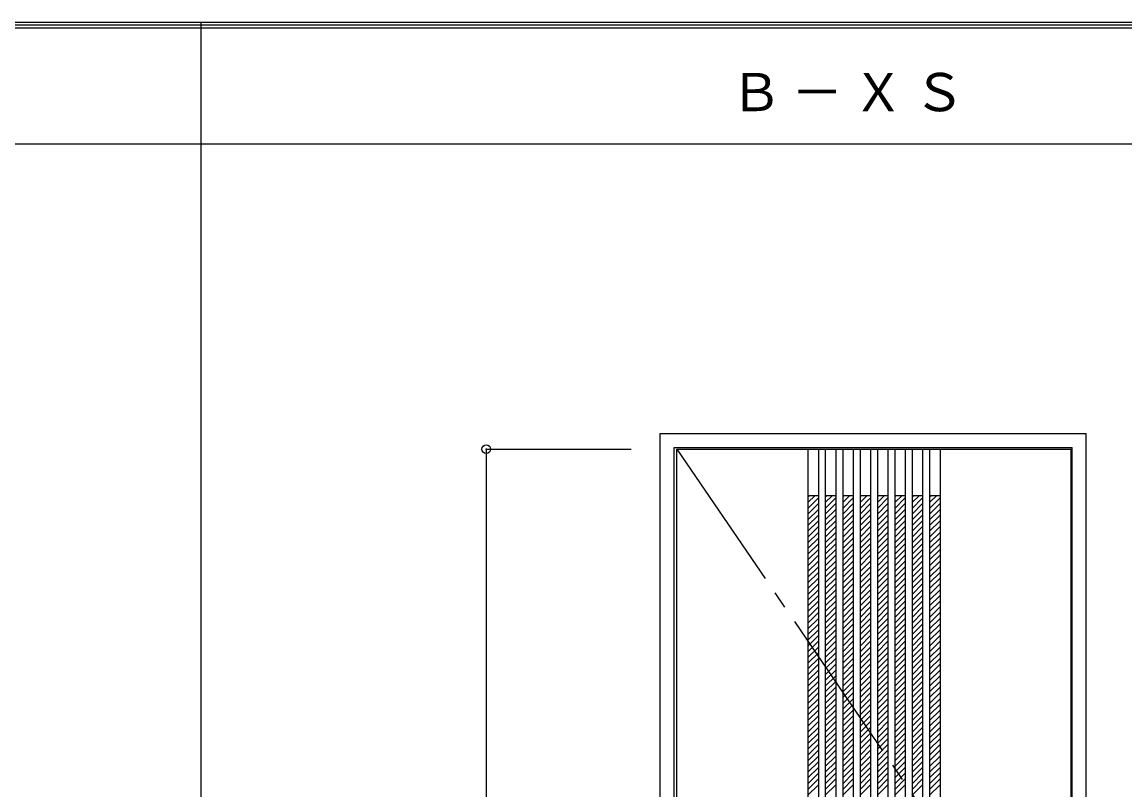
# Model space of a CAD drawing. Units: millimetres, scale not verified. Extents: x -6000 to 5700, y -4307 to 4175.
# Drawn here: x 896 to 2799, y 2850 to 4175 of the extents above; entities that cross this region are included whole.
import ezdxf

# ---------------------------------------------------------------- set-up
doc = ezdxf.new("R2010")
doc.units = ezdxf.units.MM
doc.header["$LTSCALE"] = 30
doc.header["$PDMODE"] = 32
doc.header["$PDSIZE"] = 15
doc.linetypes.add('CHAIN2', pattern=[12, 9, -1, 1, -1])
doc.linetypes.add('DASHED1', pattern=[1.8, 1.2, -0.6])
for name, color, linetype in [('0-2_扉', 3, 'Continuous'), ('0-3_仕上げ', 3, 'Continuous'), ('0-4_枠', 3, 'Continuous'), ('0-7', 7, 'CHAIN2'), ('0-A_文字', 7, 'Continuous'), ('0-B_寸法', 7, 'Continuous'), ('0-C_ハッチ', 4, 'DASHED1'), ('F-1_枠', 6, 'Continuous')]:
    doc.layers.add(name, color=color, linetype=linetype)
doc.styles.add('ＭＳ ゴシック', font='')
doc.styles.get('ＭＳ ゴシック').set_extended_font_data('MS Gothic')

msp = doc.modelspace()

# ---------------------------------------------------------------- linework, layer by layer
at = {"layer": '0-2_扉'}
for p, q in [((2026.4, 3438), (2706.4, 3438)), ((2026.4, 1443), (2026.4, 3438)), ((2706.4, 1443), (2706.4, 3438))]:
    msp.add_line(p, q, dxfattribs=at)
at = {"layer": '0-3_仕上げ'}
for p, q in [((2252.4, 3438), (2252.4, 1443)), ((2270.4, 3438), (2270.4, 1443)), ((2282.4, 3438), (2282.4, 1443)), ((2300.4, 3438), (2300.4, 1443)), ((2312.4, 3438), (2312.4, 1443)), ((2330.4, 3438), (2330.4, 1443)), ((2342.4, 3438), (2342.4, 1443)), ((2360.4, 3438), (2360.4, 1443)), ((2372.4, 3438), (2372.4, 1443)), ((2390.4, 3438), (2390.4, 1443)), ((2402.4, 3438), (2402.4, 1443)), ((2420.4, 3438), (2420.4, 1443)), ((2432.4, 3438), (2432.4, 1443)), ((2450.4, 3438), (2450.4, 1443)), ((2462.4, 3438), (2462.4, 1443)), ((2480.4, 3438), (2480.4, 1443))]:
    msp.add_line(p, q, dxfattribs=at)
at = {"layer": '0-3_仕上げ', "color": 7}
for p, q in [((2252.4, 3358), (2270.4, 3358)), ((2282.4, 3358), (2300.4, 3358)), ((2312.4, 3358), (2330.4, 3358)), ((2342.4, 3358), (2360.4, 3358)), ((2372.4, 3358), (2390.4, 3358)), ((2402.4, 3358), (2420.4, 3358)), ((2432.4, 3358), (2450.4, 3358)), ((2462.4, 3358), (2480.4, 3358))]:
    msp.add_line(p, q, dxfattribs=at)
at = {"layer": '0-4_枠'}
for p, q in [((1997.4, 3465), (2732.4, 3465)), ((1997.4, 1418), (1997.4, 3465)), ((2732.4, 1418), (2732.4, 3465)), ((2021.4, 3441), (2708.4, 3441)), ((2021.4, 1418), (2021.4, 3441)), ((2708.4, 1418), (2708.4, 3441))]:
    msp.add_line(p, q, dxfattribs=at)
at = {"layer": '0-7'}
msp.add_line((2026.4, 3438), (2706.4, 2440.5), dxfattribs=at)
at = {"layer": '0-B_寸法', "color": 4}
for q in [(1947.4, 3438), (1697.4, 1443)]:
    msp.add_line((1697.4, 3438), q, dxfattribs=at)
at = {"layer": '0-B_寸法'}
msp.add_point((1697.4, 3438), dxfattribs=at)
at = {"layer": '0-C_ハッチ'}
for p, q in [((2252.4, 3345.61), (2264.79, 3358)), ((2252.4, 3355.51), (2254.9, 3358)), ((2252.4, 3335.71), (2270.4, 3353.71)), ((2282.4, 3345.61), (2294.79, 3358)), ((2282.4, 3355.51), (2284.9, 3358)), ((2282.4, 3335.71), (2300.4, 3353.71)), ((2312.4, 3345.61), (2324.79, 3358)), ((2312.4, 3355.51), (2314.9, 3358)), ((2312.4, 3335.71), (2330.4, 3353.71)), ((2342.4, 3345.61), (2354.79, 3358)), ((2342.4, 3355.51), (2344.9, 3358)), ((2342.4, 3335.71), (2360.4, 3353.71)), ((2372.4, 3345.61), (2384.79, 3358)), ((2372.4, 3355.51), (2374.9, 3358)), ((2372.4, 3335.71), (2390.4, 3353.71)), ((2402.4, 3345.61), (2414.79, 3358)), ((2402.4, 3355.51), (2404.9, 3358)), ((2402.4, 3335.71), (2420.4, 3353.71)), ((2432.4, 3345.61), (2444.79, 3358)), ((2432.4, 3355.51), (2434.9, 3358)), ((2432.4, 3335.71), (2450.4, 3353.71)), ((2462.4, 3345.61), (2474.79, 3358)), ((2462.4, 3355.51), (2464.9, 3358)), ((2462.4, 3335.71), (2480.4, 3353.71)), ((2252.4, 3325.81), (2270.4, 3343.81)), ((2252.4, 3315.91), (2270.4, 3333.91)), ((2282.4, 3325.81), (2300.4, 3343.81)), ((2282.4, 3315.91), (2300.4, 3333.91)), ((2312.4, 3325.81), (2330.4, 3343.81)), ((2312.4, 3315.91), (2330.4, 3333.91)), ((2342.4, 3325.81), (2360.4, 3343.81)), ((2342.4, 3315.91), (2360.4, 3333.91)), ((2372.4, 3325.81), (2390.4, 3343.81)), ((2372.4, 3315.91), (2390.4, 3333.91)), ((2402.4, 3325.81), (2420.4, 3343.81)), ((2402.4, 3315.91), (2420.4, 3333.91)), ((2432.4, 3325.81), (2450.4, 3343.81)), ((2432.4, 3315.91), (2450.4, 3333.91)), ((2462.4, 3325.81), (2480.4, 3343.81)), ((2462.4, 3315.91), (2480.4, 3333.91)), ((2252.4, 3306.01), (2270.4, 3324.01)), ((2252.4, 3296.11), (2270.4, 3314.11)), ((2282.4, 3306.01), (2300.4, 3324.01)), ((2282.4, 3296.11), (2300.4, 3314.11)), ((2312.4, 3306.01), (2330.4, 3324.01)), ((2312.4, 3296.11), (2330.4, 3314.11)), ((2342.4, 3306.01), (2360.4, 3324.01)), ((2342.4, 3296.11), (2360.4, 3314.11)), ((2372.4, 3306.01), (2390.4, 3324.01)), ((2372.4, 3296.11), (2390.4, 3314.11)), ((2402.4, 3306.01), (2420.4, 3324.01)), ((2402.4, 3296.11), (2420.4, 3314.11)), ((2432.4, 3306.01), (2450.4, 3324.01)), ((2432.4, 3296.11), (2450.4, 3314.11)), ((2462.4, 3306.01), (2480.4, 3324.01)), ((2462.4, 3296.11), (2480.4, 3314.11)), ((2252.4, 3286.21), (2270.4, 3304.21)), ((2252.4, 3276.31), (2270.4, 3294.31)), ((2282.4, 3286.21), (2300.4, 3304.21)), ((2282.4, 3276.31), (2300.4, 3294.31)), ((2312.4, 3286.21), (2330.4, 3304.21)), ((2312.4, 3276.31), (2330.4, 3294.31)), ((2342.4, 3286.21), (2360.4, 3304.21)), ((2342.4, 3276.31), (2360.4, 3294.31)), ((2372.4, 3286.21), (2390.4, 3304.21)), ((2372.4, 3276.31), (2390.4, 3294.31)), ((2402.4, 3286.21), (2420.4, 3304.21)), ((2402.4, 3276.31), (2420.4, 3294.31)), ((2432.4, 3286.21), (2450.4, 3304.21)), ((2432.4, 3276.31), (2450.4, 3294.31)), ((2462.4, 3286.21), (2480.4, 3304.21)), ((2462.4, 3276.31), (2480.4, 3294.31)), ((2252.4, 3266.41), (2270.4, 3284.41)), ((2252.4, 3256.51), (2270.4, 3274.51)), ((2282.4, 3266.41), (2300.4, 3284.41)), ((2282.4, 3256.51), (2300.4, 3274.51)), ((2312.4, 3266.41), (2330.4, 3284.41)), ((2312.4, 3256.51), (2330.4, 3274.51)), ((2342.4, 3266.41), (2360.4, 3284.41)), ((2342.4, 3256.51), (2360.4, 3274.51)), ((2372.4, 3266.41), (2390.4, 3284.41)), ((2372.4, 3256.51), (2390.4, 3274.51)), ((2402.4, 3266.41), (2420.4, 3284.41)), ((2402.4, 3256.51), (2420.4, 3274.51)), ((2432.4, 3266.41), (2450.4, 3284.41)), ((2432.4, 3256.51), (2450.4, 3274.51)), ((2462.4, 3266.41), (2480.4, 3284.41)), ((2462.4, 3256.51), (2480.4, 3274.51)), ((2252.4, 3246.61), (2270.4, 3264.61)), ((2252.4, 3236.71), (2270.4, 3254.71)), ((2282.4, 3246.61), (2300.4, 3264.61)), ((2282.4, 3236.71), (2300.4, 3254.71)), ((2312.4, 3246.61), (2330.4, 3264.61)), ((2312.4, 3236.71), (2330.4, 3254.71)), ((2342.4, 3246.61), (2360.4, 3264.61)), ((2342.4, 3236.71), (2360.4, 3254.71)), ((2372.4, 3246.61), (2390.4, 3264.61)), ((2372.4, 3236.71), (2390.4, 3254.71)), ((2402.4, 3246.61), (2420.4, 3264.61)), ((2402.4, 3236.71), (2420.4, 3254.71)), ((2432.4, 3246.61), (2450.4, 3264.61)), ((2432.4, 3236.71), (2450.4, 3254.71)), ((2462.4, 3246.61), (2480.4, 3264.61)), ((2462.4, 3236.71), (2480.4, 3254.71)), ((2252.4, 3226.81), (2270.4, 3244.81)), ((2282.4, 3226.81), (2300.4, 3244.81)), ((2312.4, 3226.81), (2330.4, 3244.81)), ((2342.4, 3226.81), (2360.4, 3244.81)), ((2372.4, 3226.81), (2390.4, 3244.81)), ((2402.4, 3226.81), (2420.4, 3244.81)), ((2432.4, 3226.81), (2450.4, 3244.81)), ((2462.4, 3226.81), (2480.4, 3244.81)), ((2252.4, 3216.91), (2270.4, 3234.91)), ((2252.4, 3207.01), (2270.4, 3225.01)), ((2282.4, 3216.91), (2300.4, 3234.91)), ((2282.4, 3207.01), (2300.4, 3225.01)), ((2312.4, 3216.91), (2330.4, 3234.91)), ((2312.4, 3207.01), (2330.4, 3225.01)), ((2342.4, 3216.91), (2360.4, 3234.91)), ((2342.4, 3207.01), (2360.4, 3225.01)), ((2372.4, 3216.91), (2390.4, 3234.91)), ((2372.4, 3207.01), (2390.4, 3225.01)), ((2402.4, 3216.91), (2420.4, 3234.91)), ((2402.4, 3207.01), (2420.4, 3225.01)), ((2432.4, 3216.91), (2450.4, 3234.91)), ((2432.4, 3207.01), (2450.4, 3225.01)), ((2462.4, 3216.91), (2480.4, 3234.91)), ((2462.4, 3207.01), (2480.4, 3225.01)), ((2252.4, 3197.11), (2270.4, 3215.11)), ((2252.4, 3187.21), (2270.4, 3205.21)), ((2282.4, 3197.11), (2300.4, 3215.11)), ((2282.4, 3187.21), (2300.4, 3205.21)), ((2312.4, 3197.11), (2330.4, 3215.11)), ((2312.4, 3187.21), (2330.4, 3205.21)), ((2342.4, 3197.11), (2360.4, 3215.11)), ((2342.4, 3187.21), (2360.4, 3205.21)), ((2372.4, 3197.11), (2390.4, 3215.11)), ((2372.4, 3187.21), (2390.4, 3205.21)), ((2402.4, 3197.11), (2420.4, 3215.11)), ((2402.4, 3187.21), (2420.4, 3205.21)), ((2432.4, 3197.11), (2450.4, 3215.11)), ((2432.4, 3187.21), (2450.4, 3205.21)), ((2462.4, 3197.11), (2480.4, 3215.11)), ((2462.4, 3187.21), (2480.4, 3205.21)), ((2252.4, 3177.31), (2270.4, 3195.31)), ((2252.4, 3167.41), (2270.4, 3185.41)), ((2282.4, 3177.31), (2300.4, 3195.31)), ((2282.4, 3167.41), (2300.4, 3185.41)), ((2312.4, 3177.31), (2330.4, 3195.31)), ((2312.4, 3167.41), (2330.4, 3185.41)), ((2342.4, 3177.31), (2360.4, 3195.31)), ((2342.4, 3167.41), (2360.4, 3185.41)), ((2372.4, 3177.31), (2390.4, 3195.31)), ((2372.4, 3167.41), (2390.4, 3185.41)), ((2402.4, 3177.31), (2420.4, 3195.31)), ((2402.4, 3167.41), (2420.4, 3185.41)), ((2432.4, 3177.31), (2450.4, 3195.31)), ((2432.4, 3167.41), (2450.4, 3185.41)), ((2462.4, 3177.31), (2480.4, 3195.31)), ((2462.4, 3167.41), (2480.4, 3185.41)), ((2252.4, 3157.52), (2270.4, 3175.52)), ((2252.4, 3147.62), (2270.4, 3165.62)), ((2282.4, 3157.52), (2300.4, 3175.52)), ((2282.4, 3147.62), (2300.4, 3165.62)), ((2312.4, 3157.52), (2330.4, 3175.52)), ((2312.4, 3147.62), (2330.4, 3165.62)), ((2342.4, 3157.52), (2360.4, 3175.52)), ((2342.4, 3147.62), (2360.4, 3165.62)), ((2372.4, 3157.52), (2390.4, 3175.52)), ((2372.4, 3147.62), (2390.4, 3165.62)), ((2402.4, 3157.52), (2420.4, 3175.52)), ((2402.4, 3147.62), (2420.4, 3165.62)), ((2432.4, 3157.52), (2450.4, 3175.52)), ((2432.4, 3147.62), (2450.4, 3165.62)), ((2462.4, 3157.52), (2480.4, 3175.52)), ((2462.4, 3147.62), (2480.4, 3165.62)), ((2252.4, 3137.72), (2270.4, 3155.72)), ((2252.4, 3127.82), (2270.4, 3145.82)), ((2282.4, 3137.72), (2300.4, 3155.72)), ((2282.4, 3127.82), (2300.4, 3145.82)), ((2312.4, 3137.72), (2330.4, 3155.72)), ((2312.4, 3127.82), (2330.4, 3145.82)), ((2342.4, 3137.72), (2360.4, 3155.72)), ((2342.4, 3127.82), (2360.4, 3145.82)), ((2372.4, 3137.72), (2390.4, 3155.72)), ((2372.4, 3127.82), (2390.4, 3145.82)), ((2402.4, 3137.72), (2420.4, 3155.72)), ((2402.4, 3127.82), (2420.4, 3145.82)), ((2432.4, 3137.72), (2450.4, 3155.72)), ((2432.4, 3127.82), (2450.4, 3145.82)), ((2462.4, 3137.72), (2480.4, 3155.72)), ((2462.4, 3127.82), (2480.4, 3145.82)), ((2252.4, 3117.92), (2270.4, 3135.92)), ((2252.4, 3108.02), (2270.4, 3126.02)), ((2282.4, 3117.92), (2300.4, 3135.92)), ((2282.4, 3108.02), (2300.4, 3126.02)), ((2312.4, 3117.92), (2330.4, 3135.92)), ((2312.4, 3108.02), (2330.4, 3126.02)), ((2342.4, 3117.92), (2360.4, 3135.92)), ((2342.4, 3108.02), (2360.4, 3126.02)), ((2372.4, 3117.92), (2390.4, 3135.92)), ((2372.4, 3108.02), (2390.4, 3126.02)), ((2402.4, 3117.92), (2420.4, 3135.92)), ((2402.4, 3108.02), (2420.4, 3126.02)), ((2432.4, 3117.92), (2450.4, 3135.92)), ((2432.4, 3108.02), (2450.4, 3126.02)), ((2462.4, 3117.92), (2480.4, 3135.92)), ((2462.4, 3108.02), (2480.4, 3126.02)), ((2252.4, 3098.12), (2270.4, 3116.12)), ((2252.4, 3088.22), (2270.4, 3106.22)), ((2282.4, 3098.12), (2300.4, 3116.12)), ((2282.4, 3088.22), (2300.4, 3106.22)), ((2312.4, 3098.12), (2330.4, 3116.12)), ((2312.4, 3088.22), (2330.4, 3106.22)), ((2342.4, 3098.12), (2360.4, 3116.12)), ((2342.4, 3088.22), (2360.4, 3106.22)), ((2372.4, 3098.12), (2390.4, 3116.12)), ((2372.4, 3088.22), (2390.4, 3106.22)), ((2402.4, 3098.12), (2420.4, 3116.12)), ((2402.4, 3088.22), (2420.4, 3106.22)), ((2432.4, 3098.12), (2450.4, 3116.12)), ((2432.4, 3088.22), (2450.4, 3106.22)), ((2462.4, 3098.12), (2480.4, 3116.12)), ((2462.4, 3088.22), (2480.4, 3106.22)), ((2252.4, 3078.32), (2270.4, 3096.32)), ((2252.4, 3068.42), (2270.4, 3086.42)), ((2282.4, 3078.32), (2300.4, 3096.32)), ((2282.4, 3068.42), (2300.4, 3086.42)), ((2312.4, 3078.32), (2330.4, 3096.32)), ((2312.4, 3068.42), (2330.4, 3086.42)), ((2342.4, 3078.32), (2360.4, 3096.32)), ((2342.4, 3068.42), (2360.4, 3086.42)), ((2372.4, 3078.32), (2390.4, 3096.32)), ((2372.4, 3068.42), (2390.4, 3086.42)), ((2402.4, 3078.32), (2420.4, 3096.32)), ((2402.4, 3068.42), (2420.4, 3086.42)), ((2432.4, 3078.32), (2450.4, 3096.32)), ((2432.4, 3068.42), (2450.4, 3086.42)), ((2462.4, 3078.32), (2480.4, 3096.32)), ((2462.4, 3068.42), (2480.4, 3086.42)), ((2252.4, 3058.52), (2270.4, 3076.52)), ((2252.4, 3048.62), (2270.4, 3066.62)), ((2282.4, 3058.52), (2300.4, 3076.52)), ((2282.4, 3048.62), (2300.4, 3066.62)), ((2312.4, 3058.52), (2330.4, 3076.52)), ((2312.4, 3048.62), (2330.4, 3066.62)), ((2342.4, 3058.52), (2360.4, 3076.52)), ((2342.4, 3048.62), (2360.4, 3066.62)), ((2372.4, 3058.52), (2390.4, 3076.52)), ((2372.4, 3048.62), (2390.4, 3066.62)), ((2402.4, 3058.52), (2420.4, 3076.52)), ((2402.4, 3048.62), (2420.4, 3066.62)), ((2432.4, 3058.52), (2450.4, 3076.52)), ((2432.4, 3048.62), (2450.4, 3066.62)), ((2462.4, 3058.52), (2480.4, 3076.52)), ((2462.4, 3048.62), (2480.4, 3066.62)), ((2252.4, 3038.72), (2270.4, 3056.72)), ((2252.4, 3028.82), (2270.4, 3046.82)), ((2282.4, 3038.72), (2300.4, 3056.72)), ((2282.4, 3028.82), (2300.4, 3046.82)), ((2312.4, 3038.72), (2330.4, 3056.72)), ((2312.4, 3028.82), (2330.4, 3046.82)), ((2342.4, 3038.72), (2360.4, 3056.72)), ((2342.4, 3028.82), (2360.4, 3046.82)), ((2372.4, 3038.72), (2390.4, 3056.72)), ((2372.4, 3028.82), (2390.4, 3046.82)), ((2402.4, 3038.72), (2420.4, 3056.72)), ((2402.4, 3028.82), (2420.4, 3046.82)), ((2432.4, 3038.72), (2450.4, 3056.72)), ((2432.4, 3028.82), (2450.4, 3046.82)), ((2462.4, 3038.72), (2480.4, 3056.72)), ((2462.4, 3028.82), (2480.4, 3046.82)), ((2252.4, 3018.92), (2270.4, 3036.92)), ((2252.4, 3009.02), (2270.4, 3027.02)), ((2282.4, 3018.92), (2300.4, 3036.92)), ((2282.4, 3009.02), (2300.4, 3027.02)), ((2312.4, 3018.92), (2330.4, 3036.92)), ((2312.4, 3009.02), (2330.4, 3027.02)), ((2342.4, 3018.92), (2360.4, 3036.92)), ((2342.4, 3009.02), (2360.4, 3027.02)), ((2372.4, 3018.92), (2390.4, 3036.92)), ((2372.4, 3009.02), (2390.4, 3027.02)), ((2402.4, 3018.92), (2420.4, 3036.92)), ((2402.4, 3009.02), (2420.4, 3027.02)), ((2432.4, 3018.92), (2450.4, 3036.92)), ((2432.4, 3009.02), (2450.4, 3027.02)), ((2462.4, 3018.92), (2480.4, 3036.92)), ((2462.4, 3009.02), (2480.4, 3027.02)), ((2252.4, 2999.12), (2270.4, 3017.12)), ((2252.4, 2989.22), (2270.4, 3007.22)), ((2282.4, 2999.12), (2300.4, 3017.12)), ((2282.4, 2989.22), (2300.4, 3007.22)), ((2312.4, 2999.12), (2330.4, 3017.12)), ((2312.4, 2989.22), (2330.4, 3007.22)), ((2342.4, 2999.12), (2360.4, 3017.12)), ((2342.4, 2989.22), (2360.4, 3007.22)), ((2372.4, 2999.12), (2390.4, 3017.12)), ((2372.4, 2989.22), (2390.4, 3007.22)), ((2402.4, 2999.12), (2420.4, 3017.12)), ((2402.4, 2989.22), (2420.4, 3007.22)), ((2432.4, 2999.12), (2450.4, 3017.12)), ((2432.4, 2989.22), (2450.4, 3007.22)), ((2462.4, 2999.12), (2480.4, 3017.12)), ((2462.4, 2989.22), (2480.4, 3007.22)), ((2252.4, 2979.32), (2270.4, 2997.32)), ((2282.4, 2979.32), (2300.4, 2997.32)), ((2312.4, 2979.32), (2330.4, 2997.32)), ((2342.4, 2979.32), (2360.4, 2997.32)), ((2372.4, 2979.32), (2390.4, 2997.32)), ((2402.4, 2979.32), (2420.4, 2997.32)), ((2432.4, 2979.32), (2450.4, 2997.32)), ((2462.4, 2979.32), (2480.4, 2997.32)), ((2252.4, 2969.42), (2270.4, 2987.42)), ((2252.4, 2959.53), (2270.4, 2977.53)), ((2282.4, 2969.42), (2300.4, 2987.42)), ((2282.4, 2959.53), (2300.4, 2977.53)), ((2312.4, 2969.42), (2330.4, 2987.42)), ((2312.4, 2959.53), (2330.4, 2977.53)), ((2342.4, 2969.42), (2360.4, 2987.42)), ((2342.4, 2959.53), (2360.4, 2977.53)), ((2372.4, 2969.42), (2390.4, 2987.42)), ((2372.4, 2959.53), (2390.4, 2977.53)), ((2402.4, 2969.42), (2420.4, 2987.42)), ((2402.4, 2959.53), (2420.4, 2977.53)), ((2432.4, 2969.42), (2450.4, 2987.42)), ((2432.4, 2959.53), (2450.4, 2977.53)), ((2462.4, 2969.42), (2480.4, 2987.42)), ((2462.4, 2959.53), (2480.4, 2977.53)), ((2252.4, 2949.63), (2270.4, 2967.63)), ((2252.4, 2939.73), (2270.4, 2957.73)), ((2282.4, 2949.63), (2300.4, 2967.63)), ((2282.4, 2939.73), (2300.4, 2957.73)), ((2312.4, 2949.63), (2330.4, 2967.63)), ((2312.4, 2939.73), (2330.4, 2957.73)), ((2342.4, 2949.63), (2360.4, 2967.63)), ((2342.4, 2939.73), (2360.4, 2957.73)), ((2372.4, 2949.63), (2390.4, 2967.63)), ((2372.4, 2939.73), (2390.4, 2957.73)), ((2402.4, 2949.63), (2420.4, 2967.63)), ((2402.4, 2939.73), (2420.4, 2957.73)), ((2432.4, 2949.63), (2450.4, 2967.63)), ((2432.4, 2939.73), (2450.4, 2957.73)), ((2462.4, 2949.63), (2480.4, 2967.63)), ((2462.4, 2939.73), (2480.4, 2957.73)), ((2252.4, 2929.83), (2270.4, 2947.83)), ((2252.4, 2919.93), (2270.4, 2937.93)), ((2282.4, 2929.83), (2300.4, 2947.83)), ((2282.4, 2919.93), (2300.4, 2937.93)), ((2312.4, 2929.83), (2330.4, 2947.83)), ((2312.4, 2919.93), (2330.4, 2937.93)), ((2342.4, 2929.83), (2360.4, 2947.83)), ((2342.4, 2919.93), (2360.4, 2937.93)), ((2372.4, 2929.83), (2390.4, 2947.83)), ((2372.4, 2919.93), (2390.4, 2937.93)), ((2402.4, 2929.83), (2420.4, 2947.83)), ((2402.4, 2919.93), (2420.4, 2937.93)), ((2432.4, 2929.83), (2450.4, 2947.83)), ((2432.4, 2919.93), (2450.4, 2937.93)), ((2462.4, 2929.83), (2480.4, 2947.83)), ((2462.4, 2919.93), (2480.4, 2937.93)), ((2252.4, 2910.03), (2270.4, 2928.03)), ((2252.4, 2900.13), (2270.4, 2918.13)), ((2282.4, 2910.03), (2300.4, 2928.03)), ((2282.4, 2900.13), (2300.4, 2918.13)), ((2312.4, 2910.03), (2330.4, 2928.03)), ((2312.4, 2900.13), (2330.4, 2918.13)), ((2342.4, 2910.03), (2360.4, 2928.03)), ((2342.4, 2900.13), (2360.4, 2918.13)), ((2372.4, 2910.03), (2390.4, 2928.03)), ((2372.4, 2900.13), (2390.4, 2918.13)), ((2402.4, 2910.03), (2420.4, 2928.03)), ((2402.4, 2900.13), (2420.4, 2918.13)), ((2432.4, 2910.03), (2450.4, 2928.03)), ((2432.4, 2900.13), (2450.4, 2918.13)), ((2462.4, 2910.03), (2480.4, 2928.03)), ((2462.4, 2900.13), (2480.4, 2918.13)), ((2252.4, 2890.23), (2270.4, 2908.23)), ((2252.4, 2880.33), (2270.4, 2898.33)), ((2282.4, 2890.23), (2300.4, 2908.23)), ((2282.4, 2880.33), (2300.4, 2898.33)), ((2312.4, 2890.23), (2330.4, 2908.23)), ((2312.4, 2880.33), (2330.4, 2898.33)), ((2342.4, 2890.23), (2360.4, 2908.23)), ((2342.4, 2880.33), (2360.4, 2898.33)), ((2372.4, 2890.23), (2390.4, 2908.23)), ((2372.4, 2880.33), (2390.4, 2898.33)), ((2402.4, 2890.23), (2420.4, 2908.23)), ((2402.4, 2880.33), (2420.4, 2898.33)), ((2432.4, 2890.23), (2450.4, 2908.23)), ((2432.4, 2880.33), (2450.4, 2898.33)), ((2462.4, 2890.23), (2480.4, 2908.23)), ((2462.4, 2880.33), (2480.4, 2898.33)), ((2252.4, 2870.43), (2270.4, 2888.43)), ((2252.4, 2860.53), (2270.4, 2878.53)), ((2282.4, 2870.43), (2300.4, 2888.43)), ((2282.4, 2860.53), (2300.4, 2878.53)), ((2312.4, 2870.43), (2330.4, 2888.43)), ((2312.4, 2860.53), (2330.4, 2878.53)), ((2342.4, 2870.43), (2360.4, 2888.43)), ((2342.4, 2860.53), (2360.4, 2878.53)), ((2372.4, 2870.43), (2390.4, 2888.43)), ((2372.4, 2860.53), (2390.4, 2878.53)), ((2402.4, 2870.43), (2420.4, 2888.43)), ((2402.4, 2860.53), (2420.4, 2878.53)), ((2432.4, 2870.43), (2450.4, 2888.43)), ((2432.4, 2860.53), (2450.4, 2878.53)), ((2462.4, 2870.43), (2480.4, 2888.43)), ((2462.4, 2860.53), (2480.4, 2878.53)), ((2252.4, 2850.63), (2270.4, 2868.63)), ((2252.4, 2840.73), (2270.4, 2858.73)), ((2282.4, 2850.63), (2300.4, 2868.63)), ((2282.4, 2840.73), (2300.4, 2858.73)), ((2312.4, 2850.63), (2330.4, 2868.63)), ((2312.4, 2840.73), (2330.4, 2858.73)), ((2342.4, 2850.63), (2360.4, 2868.63)), ((2342.4, 2840.73), (2360.4, 2858.73)), ((2372.4, 2850.63), (2390.4, 2868.63)), ((2372.4, 2840.73), (2390.4, 2858.73)), ((2402.4, 2850.63), (2420.4, 2868.63)), ((2402.4, 2840.73), (2420.4, 2858.73)), ((2432.4, 2850.63), (2450.4, 2868.63)), ((2432.4, 2840.73), (2450.4, 2858.73)), ((2462.4, 2850.63), (2480.4, 2868.63)), ((2462.4, 2840.73), (2480.4, 2858.73))]:
    msp.add_line(p, q, dxfattribs=at)
at = {"layer": 'F-1_枠'}
for p, q in [((-6000, 4175), (5700, 4175)), ((-6000, 4170), (5700, 4170)), ((1204.8, 4175), (1204.8, -3790)), ((-6000, 4165), (5700, 4165)), ((-6000, 3965), (5700, 3965))]:
    msp.add_line(p, q, dxfattribs=at)

# ---------------------------------------------------------------- texts
at = {"layer": '0-A_文字', "insert": (2118.1, 4020), "char_height": 65.98, "attachment_point": 7, "style": 'ＭＳ ゴシック'}
msp.add_mtext('\\T1.17;Ｂ－ＸＳ', dxfattribs=at)

doc.saveas('drawing.dxf')
